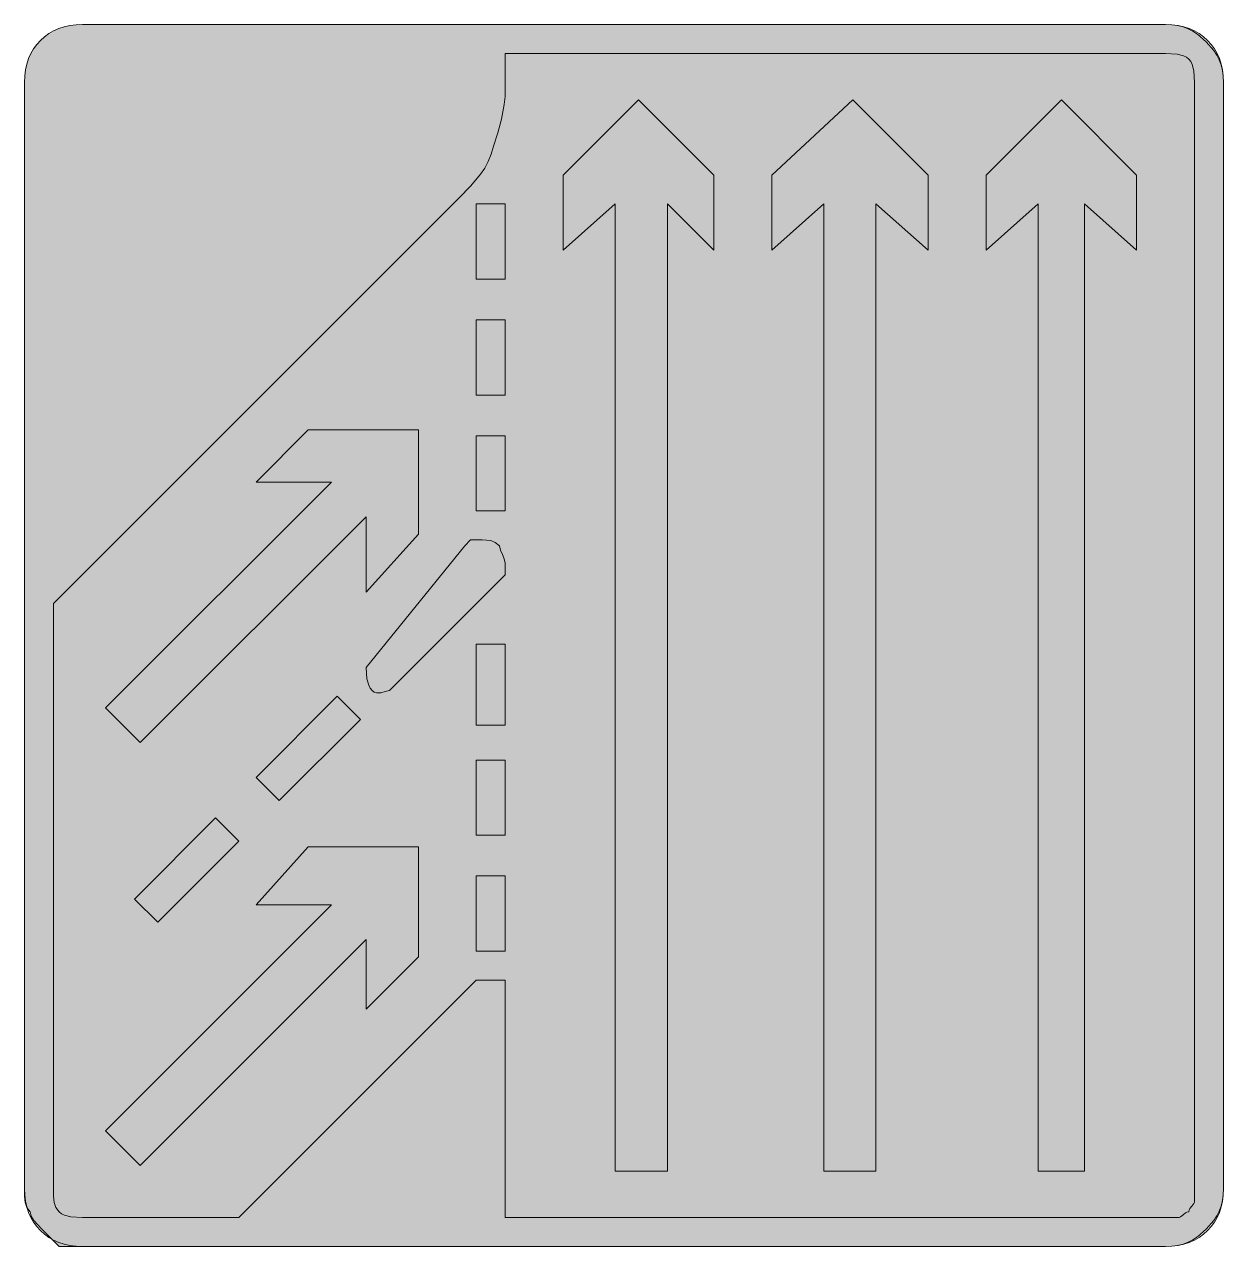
# Model space of a CAD drawing. Header units: metres. Extents: x 159 to 407, y 9 to 262.
import ezdxf

# ---------------------------------------------------------------- set-up
doc = ezdxf.new("R2010")
doc.units = ezdxf.units.M
for name, color, linetype, true_color in [('FILL_BLUE_0000FF', 7, 'Continuous', 0x0000ff), ('FILL_WHITE_FFFFFF', 7, 'Continuous', 0xffffff), ('STROKE_BLUE_0000FF', 7, 'Continuous', 0x0000ff)]:
    doc.layers.add(name, color=color, linetype=linetype, true_color=true_color)

msp = doc.modelspace()

# ---------------------------------------------------------------- hatches: boundary and pattern name
at = {"layer": 'FILL_BLUE_0000FF', "true_color": 0x0000ff}
h = msp.add_hatch(color=7, dxfattribs=at)
h.dxf.hatch_style = 1
h.paths.add_polyline_path([(395.25, 256.08), (397.65, 255.93), (398.96, 255.57), (399.55, 255.28), (400.05, 254.88), (400.45, 254.38), (400.74, 253.79), (401.1, 252.48), (401.25, 250.08), (401.25, 20.88), (401.25, 18.48), (401.2, 18.08), (401.06, 17.77), (400.65, 17.28), (400.24, 16.79), (400.1, 16.48), (400.05, 16.08), (399.65, 16.03), (399.34, 15.89), (398.85, 15.48), (398.36, 15.07), (398.05, 14.93), (397.65, 14.88), (395.25, 14.88), (258.45, 14.88), (258.45, 64.08), (252.45, 64.08), (203.25, 14.88), (170.85, 14.88), (168.45, 15.03), (167.14, 15.39), (166.55, 15.68), (166.05, 16.08), (165.36, 17), (165, 18.03), (164.87, 19.29), (164.85, 20.88), (164.85, 142.08), (248.85, 226.08), (251.32, 228.61), (253.35, 231.03), (254.19, 232.3), (254.93, 233.67), (255.54, 235.19), (256.05, 236.88), (256.93, 239.6), (257.7, 242.43), (258.24, 245.49), (258.4, 247.13), (258.45, 248.88), (258.45, 256.08), (395.25, 256.08)])
at = {"layer": 'FILL_WHITE_FFFFFF', "true_color": 0xffffff}
h = msp.add_hatch(color=7, dxfattribs=at)
h.dxf.hatch_style = 1
h.paths.add_polyline_path([(395.25, 262.08), (396.55, 262.02), (397.74, 261.85), (398.86, 261.57), (399.9, 261.18), (400.89, 260.67), (401.83, 260.05), (403.65, 258.48), (405.23, 256.66), (405.84, 255.72), (406.35, 254.73), (406.74, 253.69), (407.03, 252.57), (407.19, 251.38), (407.25, 250.08), (407.25, 20.88), (407.19, 19.58), (407.03, 18.39), (406.74, 17.27), (406.35, 16.23), (405.84, 15.24), (405.23, 14.3), (403.65, 12.48), (401.83, 10.9), (400.89, 10.29), (399.9, 9.78), (398.86, 9.39), (397.74, 9.1), (396.55, 8.94), (395.25, 8.88), (170.85, 8.88), (166.05, 8.88), (162.45, 12.48), (160.8, 14.28), (160.26, 15.18), (160.05, 16.08), (159.36, 17), (159, 18.03), (158.87, 19.29), (158.85, 20.88), (158.85, 250.08), (158.91, 251.4), (159.07, 252.66), (159.34, 253.86), (159.71, 254.99), (160.18, 256.05), (160.75, 257.04), (161.41, 257.95), (162.15, 258.78), (162.98, 259.52), (163.89, 260.18), (164.88, 260.75), (165.94, 261.22), (167.07, 261.59), (168.27, 261.86), (169.53, 262.02), (170.85, 262.08), (395.25, 262.08)])
h = msp.add_hatch(color=7, dxfattribs=at)
h.dxf.hatch_style = 1
h.paths.add_polyline_path([(286.05, 246.48), (301.65, 230.88), (301.65, 215.28), (292.05, 224.88), (292.05, 24.48), (281.25, 24.48), (281.25, 224.88), (270.45, 215.28), (270.45, 230.88), (286.05, 246.48)])
h = msp.add_hatch(color=7, dxfattribs=at)
h.dxf.hatch_style = 1
h.paths.add_polyline_path([(330.45, 246.48), (346.05, 230.88), (346.05, 215.28), (335.25, 224.88), (335.25, 24.48), (324.45, 24.48), (324.45, 224.88), (313.65, 215.28), (313.65, 230.88), (330.45, 246.48)])
h = msp.add_hatch(color=7, dxfattribs=at)
h.dxf.hatch_style = 1
h.paths.add_polyline_path([(373.65, 246.48), (389.25, 230.88), (389.25, 215.28), (378.45, 224.88), (378.45, 24.48), (368.85, 24.48), (368.85, 224.88), (358.05, 215.28), (358.05, 230.88), (373.65, 246.48)])
h = msp.add_hatch(color=7, dxfattribs=at)
h.dxf.hatch_style = 1
h.paths.add_polyline_path([(252.45, 209.28), (252.45, 224.88), (258.45, 224.88), (258.45, 209.28), (252.45, 209.28)])
h = msp.add_hatch(color=7, dxfattribs=at)
h.dxf.hatch_style = 1
h.paths.add_polyline_path([(252.45, 185.28), (252.45, 200.88), (258.45, 200.88), (258.45, 185.28), (252.45, 185.28)])
h = msp.add_hatch(color=7, dxfattribs=at)
h.dxf.hatch_style = 1
h.paths.add_polyline_path([(175.65, 120.48), (222.45, 167.28), (206.85, 167.28), (217.65, 178.08), (240.45, 178.08), (240.45, 156.48), (229.65, 144.48), (229.65, 160.08), (182.85, 113.28), (175.65, 120.48)])
h = msp.add_hatch(color=7, dxfattribs=at)
h.dxf.hatch_style = 1
h.paths.add_polyline_path([(252.45, 161.28), (252.45, 176.88), (258.45, 176.88), (258.45, 161.28), (252.45, 161.28)])
h = msp.add_hatch(color=7, dxfattribs=at)
h.dxf.hatch_style = 1
h.paths.add_polyline_path([(250.05, 154.08), (251.25, 155.28), (253.65, 155.28), (254.55, 155.26), (255.45, 155.13), (256.35, 154.77), (257.25, 154.08), (257.44, 153.18), (257.85, 152.28), (258.26, 151.38), (258.45, 150.48), (258.45, 148.08), (257.25, 146.88), (234.45, 124.08), (233.55, 123.91), (232.65, 123.63), (231.75, 123.57), (231.3, 123.74), (230.85, 124.08), (230.45, 124.58), (230.16, 125.17), (229.8, 126.48), (229.65, 128.88), (250.05, 154.08)])
h = msp.add_hatch(color=7, dxfattribs=at)
h.dxf.hatch_style = 1
h.paths.add_polyline_path([(252.45, 116.88), (252.45, 133.68), (258.45, 133.68), (258.45, 116.88), (252.45, 116.88)])
h = msp.add_hatch(color=7, dxfattribs=at)
h.dxf.hatch_style = 1
h.paths.add_polyline_path([(223.65, 122.88), (228.45, 118.08), (211.65, 101.28), (206.85, 106.08), (223.65, 122.88)])
h = msp.add_hatch(color=7, dxfattribs=at)
h.dxf.hatch_style = 1
h.paths.add_polyline_path([(252.45, 94.08), (252.45, 109.68), (258.45, 109.68), (258.45, 94.08), (252.45, 94.08)])
h = msp.add_hatch(color=7, dxfattribs=at)
h.dxf.hatch_style = 1
h.paths.add_polyline_path([(198.45, 97.68), (203.25, 92.88), (186.45, 76.08), (181.65, 80.88), (198.45, 97.68)])
h = msp.add_hatch(color=7, dxfattribs=at)
h.dxf.hatch_style = 1
h.paths.add_polyline_path([(175.65, 32.88), (222.45, 79.68), (206.85, 79.68), (217.65, 91.68), (240.45, 91.68), (240.45, 68.88), (229.65, 58.08), (229.65, 72.48), (182.85, 25.68), (175.65, 32.88)])
h = msp.add_hatch(color=7, dxfattribs=at)
h.dxf.hatch_style = 1
h.paths.add_polyline_path([(252.45, 70.08), (252.45, 85.68), (258.45, 85.68), (258.45, 70.08), (252.45, 70.08)])

# ---------------------------------------------------------------- linework, layer by layer
at = {"layer": 'FILL_BLUE_0000FF', "lineweight": 0, "true_color": 0x0000ff}
msp.add_lwpolyline([(395.25, 256.08), (397.65, 255.93), (398.96, 255.57), (399.55, 255.28), (400.05, 254.88), (400.45, 254.38), (400.74, 253.79), (401.1, 252.48), (401.25, 250.08), (401.25, 20.88), (401.25, 18.48), (401.2, 18.08), (401.06, 17.77), (400.65, 17.28), (400.24, 16.79), (400.1, 16.48), (400.05, 16.08), (399.65, 16.03), (399.34, 15.89), (398.85, 15.48), (398.36, 15.07), (398.05, 14.93), (397.65, 14.88), (395.25, 14.88), (258.45, 14.88), (258.45, 64.08), (252.45, 64.08), (203.25, 14.88), (170.85, 14.88), (168.45, 15.03), (167.14, 15.39), (166.55, 15.68), (166.05, 16.08), (165.36, 17), (165, 18.03), (164.87, 19.29), (164.85, 20.88), (164.85, 142.08), (248.85, 226.08), (251.32, 228.61), (253.35, 231.03), (254.19, 232.3), (254.93, 233.67), (255.54, 235.19), (256.05, 236.88), (256.93, 239.6), (257.7, 242.43), (258.24, 245.49), (258.4, 247.13), (258.45, 248.88), (258.45, 256.08)], close=True, dxfattribs=at)
at = {"layer": 'FILL_WHITE_FFFFFF', "lineweight": 0, "true_color": 0xffffff}
for points in [[(395.25, 262.08), (396.55, 262.02), (397.74, 261.85), (398.86, 261.57), (399.9, 261.18), (400.89, 260.67), (401.83, 260.05), (403.65, 258.48), (405.23, 256.66), (405.84, 255.72), (406.35, 254.73), (406.74, 253.69), (407.03, 252.57), (407.19, 251.38), (407.25, 250.08), (407.25, 20.88), (407.19, 19.58), (407.03, 18.39), (406.74, 17.27), (406.35, 16.23), (405.84, 15.24), (405.23, 14.3), (403.65, 12.48), (401.83, 10.9), (400.89, 10.29), (399.9, 9.78), (398.86, 9.39), (397.74, 9.1), (396.55, 8.94), (395.25, 8.88), (170.85, 8.88), (166.05, 8.88), (162.45, 12.48), (160.8, 14.28), (160.26, 15.18), (160.05, 16.08), (159.36, 17), (159, 18.03), (158.87, 19.29), (158.85, 20.88), (158.85, 250.08), (158.91, 251.4), (159.07, 252.66), (159.34, 253.86), (159.71, 254.99), (160.18, 256.05), (160.75, 257.04), (161.41, 257.95), (162.15, 258.78), (162.98, 259.52), (163.89, 260.18), (164.88, 260.75), (165.94, 261.22), (167.07, 261.59), (168.27, 261.86), (169.53, 262.02), (170.85, 262.08)], [(286.05, 246.48), (301.65, 230.88), (301.65, 215.28), (292.05, 224.88), (292.05, 24.48), (281.25, 24.48), (281.25, 224.88), (270.45, 215.28), (270.45, 230.88)], [(330.45, 246.48), (346.05, 230.88), (346.05, 215.28), (335.25, 224.88), (335.25, 24.48), (324.45, 24.48), (324.45, 224.88), (313.65, 215.28), (313.65, 230.88)], [(373.65, 246.48), (389.25, 230.88), (389.25, 215.28), (378.45, 224.88), (378.45, 24.48), (368.85, 24.48), (368.85, 224.88), (358.05, 215.28), (358.05, 230.88)], [(252.45, 209.28), (252.45, 224.88), (258.45, 224.88), (258.45, 209.28)], [(252.45, 185.28), (252.45, 200.88), (258.45, 200.88), (258.45, 185.28)], [(175.65, 120.48), (222.45, 167.28), (206.85, 167.28), (217.65, 178.08), (240.45, 178.08), (240.45, 156.48), (229.65, 144.48), (229.65, 160.08), (182.85, 113.28)], [(252.45, 161.28), (252.45, 176.88), (258.45, 176.88), (258.45, 161.28)], [(250.05, 154.08), (251.25, 155.28), (253.65, 155.28), (254.55, 155.26), (255.45, 155.13), (256.35, 154.77), (257.25, 154.08), (257.44, 153.18), (257.85, 152.28), (258.26, 151.38), (258.45, 150.48), (258.45, 148.08), (257.25, 146.88), (234.45, 124.08), (233.55, 123.91), (232.65, 123.63), (231.75, 123.57), (231.3, 123.74), (230.85, 124.08), (230.45, 124.58), (230.16, 125.17), (229.8, 126.48), (229.65, 128.88)], [(252.45, 116.88), (252.45, 133.68), (258.45, 133.68), (258.45, 116.88)], [(223.65, 122.88), (228.45, 118.08), (211.65, 101.28), (206.85, 106.08)], [(252.45, 94.08), (252.45, 109.68), (258.45, 109.68), (258.45, 94.08)], [(198.45, 97.68), (203.25, 92.88), (186.45, 76.08), (181.65, 80.88)], [(175.65, 32.88), (222.45, 79.68), (206.85, 79.68), (217.65, 91.68), (240.45, 91.68), (240.45, 68.88), (229.65, 58.08), (229.65, 72.48), (182.85, 25.68)], [(252.45, 70.08), (252.45, 85.68), (258.45, 85.68), (258.45, 70.08)]]:
    msp.add_lwpolyline(points, close=True, dxfattribs=at)
at = {"layer": 'STROKE_BLUE_0000FF', "lineweight": 0, "true_color": 0x0000ff}
msp.add_lwpolyline([(170.85, 262.08), (395.25, 262.08), (396.57, 262.02), (397.83, 261.86), (399.03, 261.59), (400.16, 261.22), (401.22, 260.75), (402.21, 260.18), (403.12, 259.52), (403.95, 258.78), (404.69, 257.95), (405.35, 257.04), (405.92, 256.05), (406.39, 254.99), (406.76, 253.86), (407.03, 252.66), (407.19, 251.4), (407.25, 250.08), (407.25, 20.88), (407.19, 19.56), (407.03, 18.3), (406.76, 17.1), (406.39, 15.97), (405.92, 14.91), (405.35, 13.92), (404.69, 13.01), (403.95, 12.18), (403.12, 11.44), (402.21, 10.78), (401.22, 10.21), (400.16, 9.74), (399.03, 9.37), (397.83, 9.1), (396.57, 8.94), (395.25, 8.88), (170.85, 8.88), (169.53, 8.94), (168.27, 9.1), (167.07, 9.37), (165.94, 9.74), (164.88, 10.21), (163.89, 10.78), (162.98, 11.44), (162.15, 12.18), (161.41, 13.01), (160.75, 13.92), (160.18, 14.91), (159.71, 15.97), (159.34, 17.1), (159.07, 18.3), (158.91, 19.56), (158.85, 20.88), (158.85, 250.08), (158.91, 251.4), (159.07, 252.66), (159.34, 253.86), (159.71, 254.99), (160.18, 256.05), (160.75, 257.04), (161.41, 257.95), (162.15, 258.78), (162.98, 259.52), (163.89, 260.18), (164.88, 260.75), (165.94, 261.22), (167.07, 261.59), (168.27, 261.86), (169.53, 262.02), (170.85, 262.08)], dxfattribs=at)

doc.saveas('drawing.dxf')
